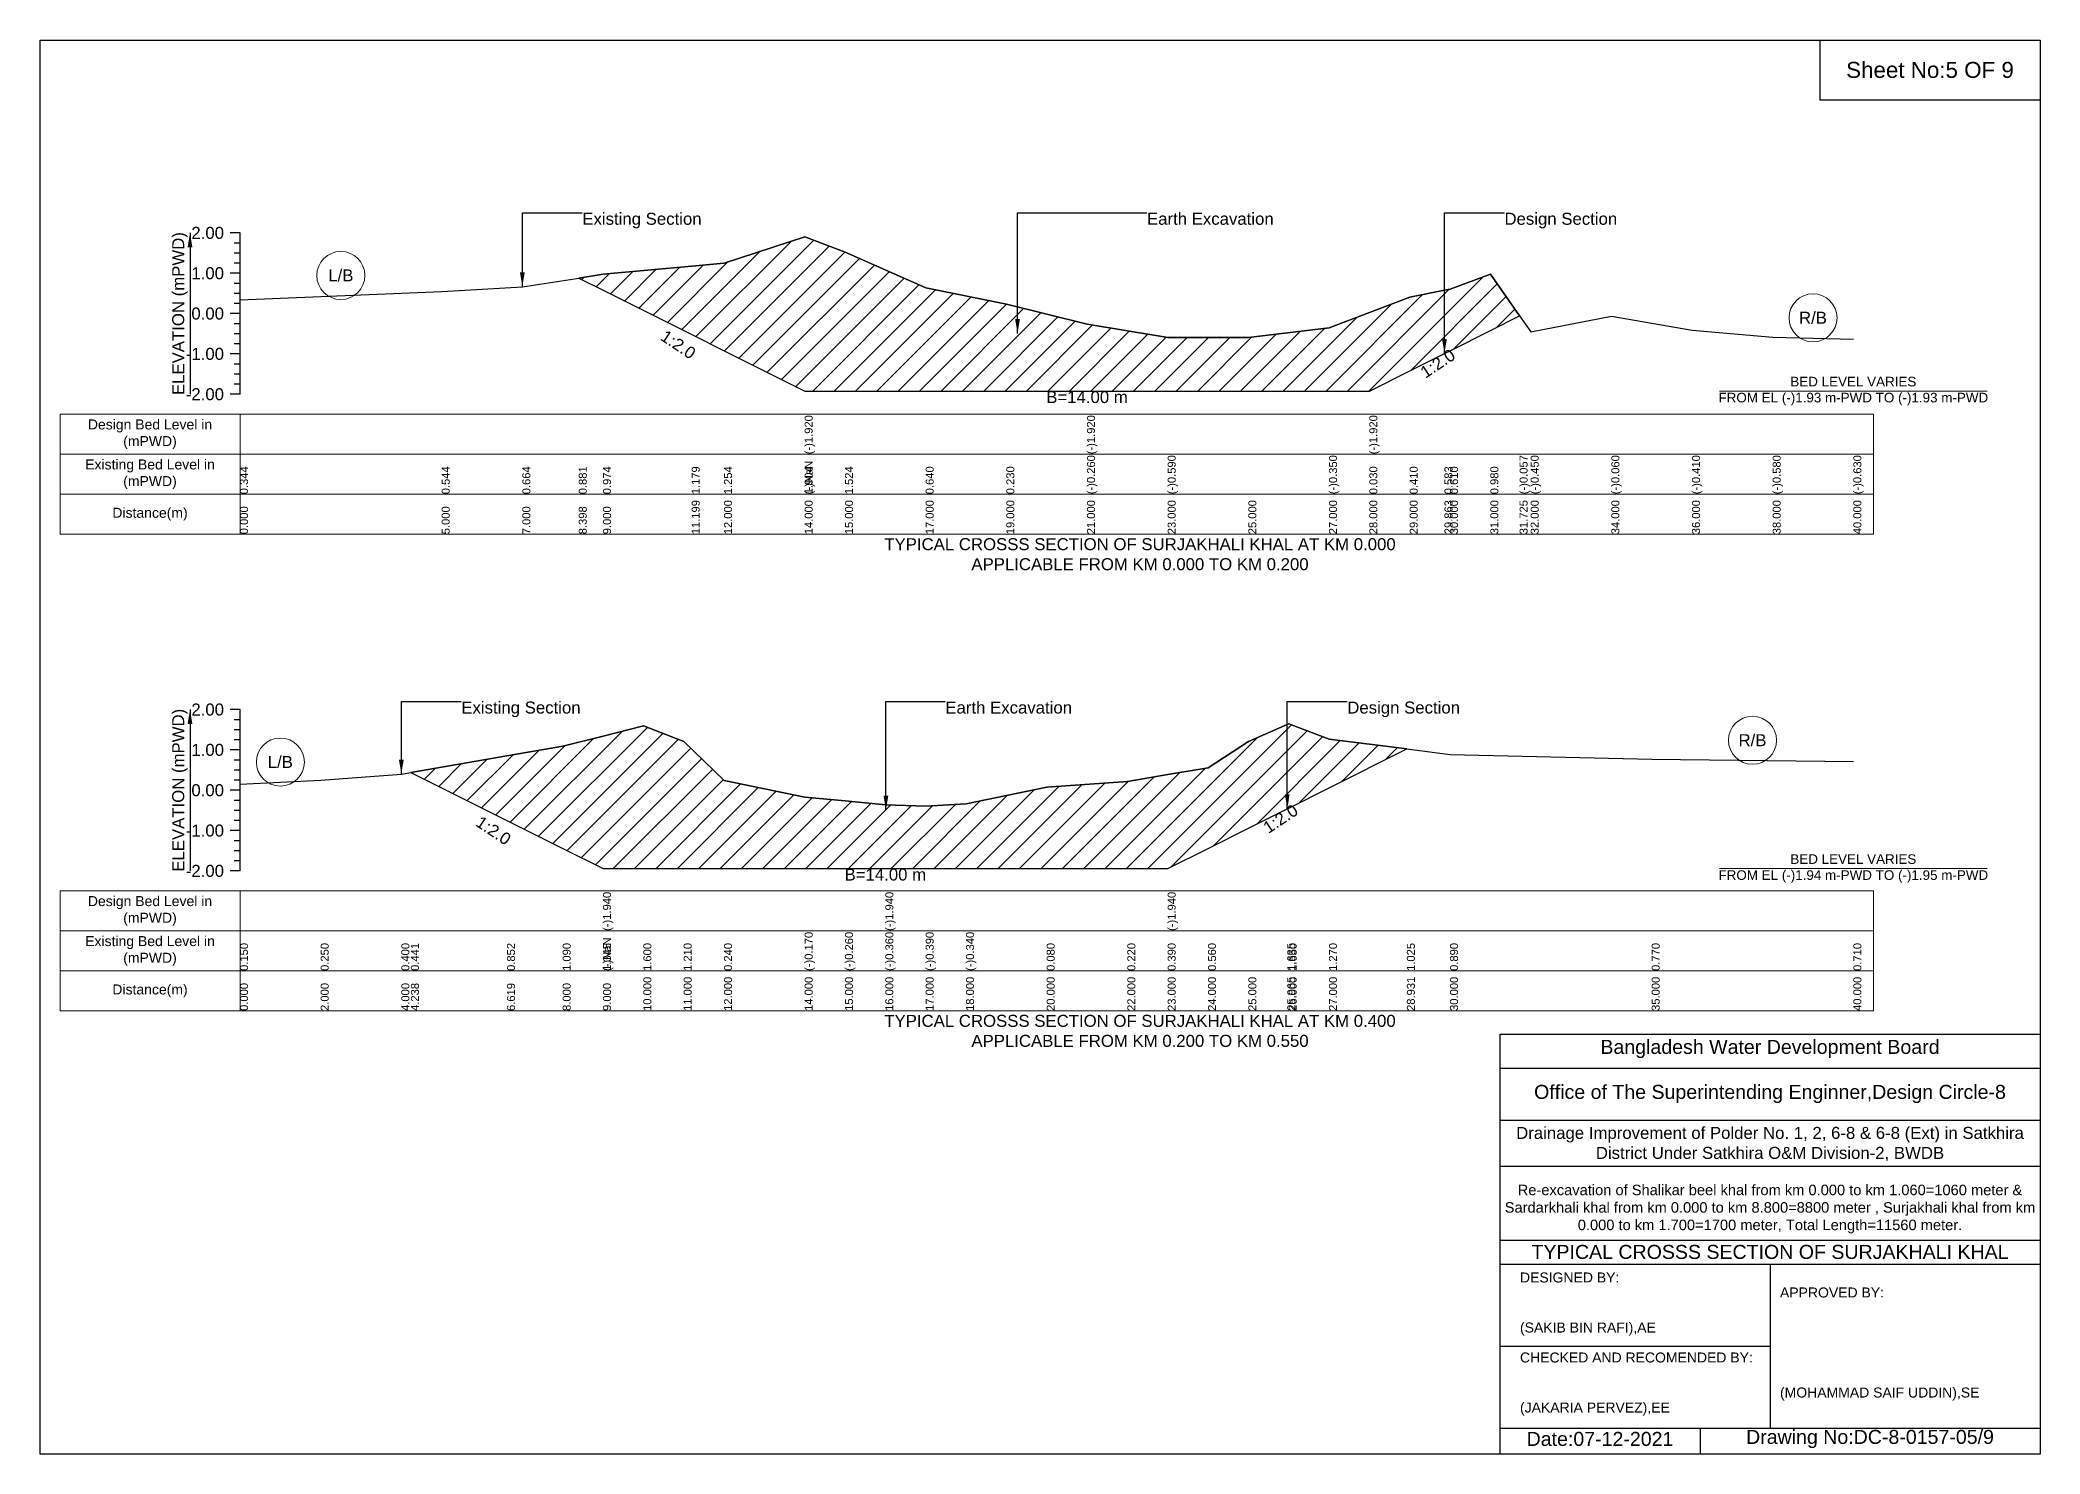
# Model space of a CAD drawing. Header units: inches. Extents: x 93000 to 506000, y -4242 to 0.
# Drawn here: x 460000 to 466000, y -4242 to 0 of the extents above; entities that cross this region are included whole.
import ezdxf

# ---------------------------------------------------------------- set-up
doc = ezdxf.new("R2010")
doc.units = ezdxf.units.IN
doc.header["$LTSCALE"] = 7
doc.header["$MEASUREMENT"] = 0
for name, color, linetype, lineweight in [('Cross section Data Border', 7, 'Continuous', 9), ('Cross Section Labels', 7, 'Continuous', 9), ('Existing_Bed_Level for Xsection', 7, 'Continuous', 25)]:
    doc.layers.add(name, color=color, linetype=linetype, lineweight=lineweight)
doc.styles.get("Standard").update_dxf_attribs({"font": 'arial.ttf'})
doc.dimstyles.get("Standard").update_dxf_attribs({"dimtxt": 0.18, "dimasz": 0.18, "dimexe": 0.18, "dimexo": 0.0625, "dimgap": 0.09, "dimtad": 0, "dimtih": 1, "dimtoh": 1, "dimdec": 4, "dimzin": 0, "dimdsep": 46, "dimtxsty": 'Standard', "dimcen": 0.09, "dimadec": 0, "dimazin": 0, "dimtfac": 1, "dimtdec": 4, "dimtofl": 0, "dimtmove": 0, "dimatfit": 3, "dimfxl": 1, "dimtolj": 1, "dimtzin": 0, "dimarcsym": 0})

msp = doc.modelspace()

# ---------------------------------------------------------------- hatches: boundary and pattern name
at = {"layer": 'Existing_Bed_Level for Xsection'}
h = msp.add_hatch(dxfattribs=at)
h.set_pattern_fill('ANSI31', color=256, scale=363, style=0)
h.paths.add_polyline_path([(461616.2, -714.2), (461689, -750.6), (461955.1, -883.6), (462052, -932.1), (462294, -1053.1), (462415, -1053.1), (462657, -1053.1), (462899, -1053.1), (463141, -1053.1), (463383, -1053.1), (463625, -1053.1), (463867, -1053.1), (463988, -1053.1), (464109, -992.6), (464213.4, -940.4), (464230, -932.1), (464351, -871.6), (464438.8, -827.7), (464351, -702.2), (464230, -747), (464213.4, -750.3), (464109, -771.2), (463988, -817.1), (463867, -863.1), (463625, -892.2), (463383, -892.2), (463141, -852.2), (462899, -792.9), (462657, -743.3), (462415, -636.4), (462294, -590.4), (462052, -669), (461955.1, -678.1), (461689, -702.9)])
h = msp.add_hatch(dxfattribs=at)
h.set_pattern_fill('ANSI31', color=256, scale=363, style=0)
h.paths.add_polyline_path([(461112.8, -2197.4), (461400.9, -2341.5), (461568, -2425.1), (461689, -2485.6), (461810, -2485.6), (461931, -2485.6), (462052, -2485.6), (462294, -2485.6), (462415, -2485.6), (462536, -2485.6), (462657, -2485.6), (462778, -2485.6), (463020, -2485.6), (463262, -2485.6), (463383, -2485.6), (463504, -2425.1), (463625, -2364.6), (463741.8, -2306.1), (463746, -2304.1), (463867, -2243.6), (464100.6, -2126.7), (463867, -2097.1), (463746, -2051.2), (463741.8, -2053), (463625, -2104.4), (463504, -2183.1), (463383, -2203.6), (463262, -2224.2), (463020, -2241.1), (462778, -2291.9), (462657, -2298), (462536, -2294.4), (462415, -2282.3), (462294, -2271.4), (462052, -2221.8), (461931, -2104.4), (461810, -2057.2), (461689, -2088.1), (461568, -2118.9), (461400.9, -2147.7)])

# ---------------------------------------------------------------- linework, layer by layer
for points in [[(460000, 0), (466000, 0), (466000, -4242), (460000, -4242)], [(465340, 0), (466000, 0), (466000, -180), (465340, -180)]]:
    msp.add_lwpolyline(points, close=True)
for points in [[(464380, -4242), (464380, -2982), (466000, -2982)], [(464380, -3084), (466000, -3084)], [(464380, -3240), (466000, -3240)], [(464380, -3378), (466000, -3378)], [(464380, -3600), (466000, -3600)], [(464380, -3672), (466000, -3672)], [(465190, -3672), (465190, -4164)], [(464380, -3918), (465190, -3918)], [(464380, -4164), (466000, -4164)], [(464980, -4164), (464980, -4242)]]:
    msp.add_lwpolyline(points)
at = {"layer": 'Cross section Data Border'}
for points in [[(460060, -1122.8), (465500, -1122.8), (465500, -1482.8), (460060, -1482.8)], [(460060, -2552.8), (465500, -2552.8), (465500, -2912.8), (460060, -2912.8)]]:
    msp.add_lwpolyline(points, close=True, dxfattribs=at)
for points in [[(460600, -1122.8), (460600, -1482.8)], [(460060, -1242.8), (465500, -1242.8)], [(460060, -1362.8), (465500, -1362.8)], [(460600, -2552.8), (460600, -2912.8)], [(460060, -2672.8), (465500, -2672.8)], [(460060, -2792.8), (465500, -2792.8)]]:
    msp.add_lwpolyline(points, dxfattribs=at)
at = {"layer": 'Cross Section Labels'}
for points in [[(465038.1, -1053.1), (465841.9, -1053.1)], [(465038.1, -2485.6), (465841.9, -2485.6)]]:
    msp.add_lwpolyline(points, dxfattribs=at)
for centre in [(460902.5, -706.5), (465319, -833.5), (465137.5, -2100.8), (460721, -2166.1)]:
    msp.add_circle(centre, 72, dxfattribs=at)
at = {"layer": 'Existing_Bed_Level for Xsection'}
for points in [[(460600, -578.8), (460570, -578.8)], [(460600, -1062.8), (460600, -941.8), (460600, -820.8), (460600, -699.8), (460600, -578.8)], [(460600, -779.1), (461205, -754.9), (461447, -740.4), (461616.2, -714.2), (461689, -702.9), (461955.1, -678.1), (462052, -669), (462294, -590.4), (462294, -590.4), (462415, -636.4), (462657, -743.3), (462899, -792.9), (463141, -852.2), (463141, -852.2), (463383, -892.2), (463625, -892.2), (463867, -863.1), (463988, -817.1), (463988, -817.1), (464109, -771.2), (464213.4, -750.3), (464230, -747), (464351, -702.2), (464438.8, -827.7), (464472, -875.2), (464714, -828), (464956, -870.4), (465198, -891), (465440, -897)], [(460600, -609), (460582, -609)], [(460600, -639.3), (460582, -639.3)], [(460600, -699.8), (460570, -699.8)], [(460600, -669.5), (460582, -669.5)], [(460600, -730), (460582, -730)], [(460600, -760.3), (460582, -760.3)], [(460600, -820.8), (460570, -820.8)], [(460600, -790.5), (460582, -790.5)], [(460600, -851), (460582, -851)], [(460600, -881.3), (460582, -881.3)], [(460600, -941.8), (460570, -941.8)], [(460600, -911.5), (460582, -911.5)], [(460600, -972), (460582, -972)], [(460600, -1002.3), (460582, -1002.3)], [(460600, -1062.8), (460570, -1062.8)], [(460600, -1032.5), (460582, -1032.5)], [(460600, -2008.8), (460570, -2008.8)], [(460600, -2039.1), (460582, -2039.1)], [(460600, -2492.8), (460600, -2371.8), (460600, -2250.8), (460600, -2129.8), (460600, -2008.8)], [(460600, -2069.3), (460582, -2069.3)], [(460600, -2099.6), (460582, -2099.6)], [(460600, -2232.7), (460842, -2220.6), (461084, -2202.4), (461112.8, -2197.4), (461400.9, -2147.7), (461568, -2118.9), (461689, -2088.1), (461689, -2088.1), (461810, -2057.2), (461931, -2104.4), (462052, -2221.8), (462294, -2271.4), (462415, -2282.3), (462536, -2294.4), (462536, -2294.4), (462657, -2298), (462778, -2291.9), (463020, -2241.1), (463262, -2224.2), (463383, -2203.6), (463383, -2203.6), (463504, -2183.1), (463625, -2104.4), (463741.8, -2053), (463746, -2051.2), (463867, -2097.1), (464100.6, -2126.7), (464230, -2143.1), (464835, -2157.6), (465440, -2164.9)], [(460600, -2129.8), (460570, -2129.8)], [(460600, -2160.1), (460582, -2160.1)], [(460600, -2190.3), (460582, -2190.3)], [(460600, -2250.8), (460570, -2250.8)], [(460600, -2220.6), (460582, -2220.6)], [(460600, -2281.1), (460582, -2281.1)], [(460600, -2311.3), (460582, -2311.3)], [(460600, -2371.8), (460570, -2371.8)], [(460600, -2341.6), (460582, -2341.6)], [(460600, -2402.1), (460582, -2402.1)], [(460600, -2432.3), (460582, -2432.3)], [(460600, -2492.8), (460570, -2492.8)], [(460600, -2462.6), (460582, -2462.6)]]:
    msp.add_lwpolyline(points, dxfattribs=at)
for points in [[(461616.2, -714.2), (461616.2, -714.2), (461689, -750.6), (461955.1, -883.6), (462052, -932.1), (462294, -1053.1), (462294, -1053.1), (462415, -1053.1), (462657, -1053.1), (462899, -1053.1), (463141, -1053.1), (463141, -1053.1), (463383, -1053.1), (463625, -1053.1), (463867, -1053.1), (463988, -1053.1), (463988, -1053.1), (464109, -992.6), (464213.4, -940.4), (464230, -932.1), (464351, -871.6), (464438.8, -827.7), (464438.8, -827.7), (464438.8, -827.7), (464351, -702.2), (464230, -747), (464213.4, -750.3), (464109, -771.2), (463988, -817.1), (463988, -817.1), (463867, -863.1), (463625, -892.2), (463383, -892.2), (463141, -852.2), (463141, -852.2), (462899, -792.9), (462657, -743.3), (462415, -636.4), (462294, -590.4), (462294, -590.4), (462052, -669), (461955.1, -678.1), (461689, -702.9), (461616.2, -714.2)], [(461112.8, -2197.4), (461400.9, -2341.5), (461568, -2425.1), (461689, -2485.6), (461689, -2485.6), (461810, -2485.6), (461931, -2485.6), (462052, -2485.6), (462294, -2485.6), (462415, -2485.6), (462536, -2485.6), (462536, -2485.6), (462657, -2485.6), (462778, -2485.6), (463020, -2485.6), (463262, -2485.6), (463383, -2485.6), (463383, -2485.6), (463504, -2425.1), (463625, -2364.6), (463741.8, -2306.1), (463746, -2304.1), (463867, -2243.6), (464100.6, -2126.7), (463867, -2097.1), (463746, -2051.2), (463741.8, -2053), (463625, -2104.4), (463504, -2183.1), (463383, -2203.6), (463383, -2203.6), (463262, -2224.2), (463020, -2241.1), (462778, -2291.9), (462657, -2298), (462536, -2294.4), (462536, -2294.4), (462415, -2282.3), (462294, -2271.4), (462052, -2221.8), (461931, -2104.4), (461810, -2057.2), (461689, -2088.1), (461689, -2088.1), (461568, -2118.9), (461400.9, -2147.7)]]:
    msp.add_lwpolyline(points, close=True, dxfattribs=at)

# ---------------------------------------------------------------- texts
at = {"attachment_point": 5}
for s, insert, char_height in [('Sheet No:5 OF 9', (465670, -90), 48), ('Bangladesh Water Development Board', (465190, -3027), 42), ('Office of The Superintending Enginner,Design Circle-8', (465190, -3162), 42)]:
    msp.add_mtext(s, dxfattribs=dict(at, insert=insert, char_height=char_height))
for s, insert, char_height, width, attachment_point in [('Drainage Improvement of Polder No. 1, 2, 6-8 & 6-8 (Ext) in Satkhira District Under Satkhira O&M Division-2, BWDB', (465190, -3312), 36, 1680, 5), ('Re-excavation of Shalikar beel khal from km 0.000 to km 1.060=1060 meter & Sardarkhali khal from km 0.000 to km 8.800=8800 meter , Surjakhali khal from km 0.000 to km 1.700=1700 meter, Total Length=11560 meter.', (465190, -3507), 31.4683, 1620, 5), ('TYPICAL CROSSS SECTION OF SURJAKHALI KHAL', (465190, -3636), 42, 1680, 5), ('DESIGNED BY:^J^J^J(SAKIB BIN RAFI),AE', (464440, -3792), 30, 840, 4), ('APPROVED BY:^J^J^J^J^J^J(MOHAMMAD SAIF UDDIN),SE', (465220, -3912), 30, 840, 4), ('CHECKED AND RECOMENDED BY:^J^J^J(JAKARIA PERVEZ),EE', (464440, -4032), 30, 840, 4), ('Date:07-12-2021', (464680, -4197), 42, 840, 5), ('Drawing No:DC-8-0157-05/9', (465490, -4197), 42, 1320, 5)]:
    msp.add_mtext(s, dxfattribs=dict(insert=insert, char_height=char_height, width=width, attachment_point=attachment_point))
at = {"layer": 'Cross section Data Border', "char_height": 30, "width": 480, "attachment_point": 5}
for s, insert in [('Design Bed Level in (mPWD)', (460330, -1182.8)), ('Existing Bed Level in (mPWD)', (460330, -1302.8)), ('Distance(m)', (460330, -1422.8)), ('Design Bed Level in (mPWD)', (460330, -2612.8)), ('Existing Bed Level in (mPWD)', (460330, -2732.8)), ('Distance(m)', (460330, -2852.8))]:
    msp.add_mtext(s, dxfattribs=dict(at, insert=insert))
at = {"layer": 'Cross Section Labels'}
for s, insert, char_height, attachment_point in [('Existing Section', (461627, -518.3), 36, 1), ('Earth Excavation', (463321, -518.3), 36, 1), ('Design Section', (464393.4, -518.3), 36, 1), ('L/B', (460902.5, -706.5), 36, 5), ('R/B', (465319, -833.5), 36, 5), ('BED LEVEL VARIES ^JFROM EL (-)1.93 m-PWD TO (-)1.93 m-PWD', (465440, -1053.1), 28.8, 5), ('B=14.00 m', (463141, -1053.1), 36, 2), ('TYPICAL CROSSS SECTION OF SURJAKHALI KHAL AT KM 0.000^JAPPLICABLE FROM KM 0.000 TO KM 0.200', (463300, -1542.8), 36, 5), ('Existing Section', (461264, -1984.6), 36, 1), ('Earth Excavation', (462716, -1984.6), 36, 1), ('Design Section', (463921.8, -1984.6), 36, 1), ('R/B', (465137.5, -2100.8), 36, 5), ('L/B', (460721, -2166.1), 36, 5), ('BED LEVEL VARIES ^JFROM EL (-)1.94 m-PWD TO (-)1.95 m-PWD', (465440, -2485.6), 28.8, 5), ('B=14.00 m', (462536, -2485.6), 36, 2), ('TYPICAL CROSSS SECTION OF SURJAKHALI KHAL AT KM 0.400^JAPPLICABLE FROM KM 0.200 TO KM 0.550', (463300, -2972.8), 36, 5)]:
    msp.add_mtext(s, dxfattribs=dict(at, insert=insert, char_height=char_height, attachment_point=attachment_point))
at = {"layer": 'Cross Section Labels', "char_height": 36, "attachment_point": 2}
for insert, rotation in [((461924.9, -898.8), 326.30993), ((464183.1, -955.5), 33.69007), ((461370.6, -2356.6), 326.30993), ((463711.6, -2321.3), 33.69007)]:
    msp.add_mtext('1:2.0', dxfattribs=dict(at, insert=insert, rotation=rotation))
at = {"layer": 'Existing_Bed_Level for Xsection', "rotation": 90}
for s, insert, char_height, attachment_point in [('ELEVATION (mPWD)', (460420, -820.8), 36, 5), ('(-)1.920', (462294, -1242.8), 24, 1), ('(-)1.920', (463141, -1242.8), 24, 1), ('(-)1.920', (463988, -1242.8), 24, 1), ('(-)0.260', (463141, -1362.8), 24, 1), ('(-)0.260', (463141, -1362.8), 24, 1), ('(-)0.260', (463141, -1362.8), 24, 1), ('(-)0.590', (463383, -1362.8), 24, 1), ('(-)0.590', (463383, -1362.8), 24, 1), ('(-)0.350', (463867, -1362.8), 24, 1), ('(-)0.057', (464438.8, -1362.8), 24, 1), ('(-)0.450', (464472, -1362.8), 24, 1), ('(-)0.060', (464714, -1362.8), 24, 1), ('(-)0.410', (464956, -1362.8), 24, 1), ('(-)0.580', (465198, -1362.8), 24, 1), ('(-)0.630', (465440, -1362.8), 24, 1), ('0.344', (460600, -1362.8), 24, 1), ('0.544', (461205, -1362.8), 24, 1), ('0.664', (461447, -1362.8), 24, 1), ('0.881', (461616.2, -1362.8), 24, 1), ('0.974', (461689, -1362.8), 24, 1), ('1.179', (461955.1, -1362.8), 24, 1), ('1.254', (462052, -1362.8), 24, 1), ('(-)NaN', (462294, -1362.8), 24, 1), ('1.904', (462294, -1362.8), 24, 1), ('1.904', (462294, -1362.8), 24, 1), ('1.524', (462415, -1362.8), 24, 1), ('0.640', (462657, -1362.8), 24, 1), ('0.230', (462899, -1362.8), 24, 1), ('0.030', (463988, -1362.8), 24, 1), ('0.030', (463988, -1362.8), 24, 1), ('0.030', (463988, -1362.8), 24, 1), ('0.410', (464109, -1362.8), 24, 1), ('0.583', (464213.4, -1362.8), 24, 1), ('0.610', (464230, -1362.8), 24, 1), ('0.980', (464351, -1362.8), 24, 1), ('0.000', (460600, -1482.8), 24, 1), ('5.000', (461205, -1482.8), 24, 1), ('7.000', (461447, -1482.8), 24, 1), ('8.398', (461616.2, -1482.8), 24, 1), ('9.000', (461689, -1482.8), 24, 1), ('11.199', (461955.1, -1482.8), 24, 1), ('12.000', (462052, -1482.8), 24, 1), ('14.000', (462294, -1482.8), 24, 1), ('14.000', (462294, -1482.8), 24, 1), ('14.000', (462294, -1482.8), 24, 1), ('15.000', (462415, -1482.8), 24, 1), ('17.000', (462657, -1482.8), 24, 1), ('19.000', (462899, -1482.8), 24, 1), ('21.000', (463141, -1482.8), 24, 1), ('21.000', (463141, -1482.8), 24, 1), ('21.000', (463141, -1482.8), 24, 1), ('23.000', (463383, -1482.8), 24, 1), ('25.000', (463625, -1482.8), 24, 1), ('27.000', (463867, -1482.8), 24, 1), ('28.000', (463988, -1482.8), 24, 1), ('28.000', (463988, -1482.8), 24, 1), ('28.000', (463988, -1482.8), 24, 1), ('29.000', (464109, -1482.8), 24, 1), ('29.863', (464213.4, -1482.8), 24, 1), ('30.000', (464230, -1482.8), 24, 1), ('31.000', (464351, -1482.8), 24, 1), ('31.725', (464438.8, -1482.8), 24, 1), ('32.000', (464472, -1482.8), 24, 1), ('34.000', (464714, -1482.8), 24, 1), ('36.000', (464956, -1482.8), 24, 1), ('38.000', (465198, -1482.8), 24, 1), ('40.000', (465440, -1482.8), 24, 1), ('ELEVATION (mPWD)', (460420, -2250.8), 36, 5), ('(-)1.940', (461689, -2672.8), 24, 1), ('(-)1.940', (462536, -2672.8), 24, 1), ('(-)1.940', (463383, -2672.8), 24, 1), ('(-)NaN', (461689, -2792.8), 24, 1), ('(-)NaN', (461689, -2792.8), 24, 1), ('(-)0.170', (462294, -2792.8), 24, 1), ('(-)0.260', (462415, -2792.8), 24, 1), ('(-)0.360', (462536, -2792.8), 24, 1), ('(-)0.360', (462536, -2792.8), 24, 1), ('(-)0.390', (462657, -2792.8), 24, 1), ('(-)0.340', (462778, -2792.8), 24, 1), ('0.150', (460600, -2792.8), 24, 1), ('0.250', (460842, -2792.8), 24, 1), ('0.400', (461084, -2792.8), 24, 1), ('0.441', (461112.8, -2792.8), 24, 1), ('0.852', (461400.9, -2792.8), 24, 1), ('1.090', (461568, -2792.8), 24, 1), ('1.345', (461689, -2792.8), 24, 1), ('1.345', (461689, -2792.8), 24, 1), ('1.600', (461810, -2792.8), 24, 1), ('1.210', (461931, -2792.8), 24, 1), ('1.210', (461931, -2792.8), 24, 1), ('0.240', (462052, -2792.8), 24, 1), ('0.080', (463020, -2792.8), 24, 1), ('0.220', (463262, -2792.8), 24, 1), ('0.390', (463383, -2792.8), 24, 1), ('0.390', (463383, -2792.8), 24, 1), ('0.390', (463383, -2792.8), 24, 1), ('0.560', (463504, -2792.8), 24, 1), ('1.635', (463741.8, -2792.8), 24, 1), ('1.650', (463746, -2792.8), 24, 1), ('1.270', (463867, -2792.8), 24, 1), ('1.025', (464100.6, -2792.8), 24, 1), ('0.890', (464230, -2792.8), 24, 1), ('0.770', (464835, -2792.8), 24, 1), ('0.710', (465440, -2792.8), 24, 1), ('10.000', (461810, -2912.8), 24, 1), ('11.000', (461931, -2912.8), 24, 1), ('12.000', (462052, -2912.8), 24, 1), ('14.000', (462294, -2912.8), 24, 1), ('15.000', (462415, -2912.8), 24, 1), ('16.000', (462536, -2912.8), 24, 1), ('16.000', (462536, -2912.8), 24, 1), ('16.000', (462536, -2912.8), 24, 1), ('17.000', (462657, -2912.8), 24, 1), ('18.000', (462778, -2912.8), 24, 1), ('20.000', (463020, -2912.8), 24, 1), ('22.000', (463262, -2912.8), 24, 1), ('23.000', (463383, -2912.8), 24, 1), ('23.000', (463383, -2912.8), 24, 1), ('23.000', (463383, -2912.8), 24, 1), ('24.000', (463504, -2912.8), 24, 1), ('25.000', (463625, -2912.8), 24, 1), ('25.965', (463741.8, -2912.8), 24, 1), ('26.000', (463746, -2912.8), 24, 1), ('27.000', (463867, -2912.8), 24, 1), ('28.931', (464100.6, -2912.8), 24, 1), ('30.000', (464230, -2912.8), 24, 1), ('35.000', (464835, -2912.8), 24, 1), ('40.000', (465440, -2912.8), 24, 1), ('0.000', (460600, -2912.8), 24, 1), ('2.000', (460842, -2912.8), 24, 1), ('4.000', (461084, -2912.8), 24, 1), ('4.238', (461112.8, -2912.8), 24, 1), ('6.619', (461400.9, -2912.8), 24, 1), ('8.000', (461568, -2912.8), 24, 1), ('9.000', (461689, -2912.8), 24, 1), ('9.000', (461689, -2912.8), 24, 1), ('9.000', (461689, -2912.8), 24, 1)]:
    msp.add_mtext(s, dxfattribs=dict(at, insert=insert, char_height=char_height, attachment_point=attachment_point))
at = {"layer": 'Existing_Bed_Level for Xsection', "char_height": 36, "attachment_point": 6}
for s, insert in [('2.00', (460552, -578.8)), ('1.00', (460552, -699.8)), ('0.00', (460552, -820.8)), ('-1.00', (460552, -941.8)), ('-2.00', (460552, -1062.8)), ('2.00', (460552, -2008.8)), ('1.00', (460552, -2129.8)), ('0.00', (460552, -2250.8)), ('-1.00', (460552, -2371.8)), ('-2.00', (460552, -2492.8))]:
    msp.add_mtext(s, dxfattribs=dict(at, insert=insert))

# ---------------------------------------------------------------- leaders
at = {"layer": 'Cross Section Labels', "annotation_type": 0, "has_hookline": 1, "hookline_direction": 0}
for points, text_width in [([(461447, -740.4), (461447, -518.3), (461626.9, -518.3)], 350.4), ([(462932.6, -880.7), (462932.6, -518.3), (463320.9, -518.3)], 372.7), ([(464213.4, -940.4), (464213.4, -518.3), (464393.3, -518.3)], 330.9), ([(461084, -2202.4), (461084, -1984.6), (461263.9, -1984.6)], 350.4), ([(462537.8, -2310.5), (462537.8, -1984.6), (462715.9, -1984.6)], 372.7), ([(463741.8, -2306.1), (463741.8, -1984.6), (463921.7, -1984.6)], 330.9)]:
    msp.add_leader(points, dimstyle='Standard', override={"dimasz": 43.2}, dxfattribs=dict(at, text_width=text_width))
at = {"layer": 'Existing_Bed_Level for Xsection'}
for points in [[(460450, -578.8), (460450, -1062.8)], [(460450, -2008.8), (460450, -2492.8)]]:
    msp.add_leader(points, dimstyle='Standard', override={"dimasz": 43.2}, dxfattribs=at)

doc.saveas('drawing.dxf')
